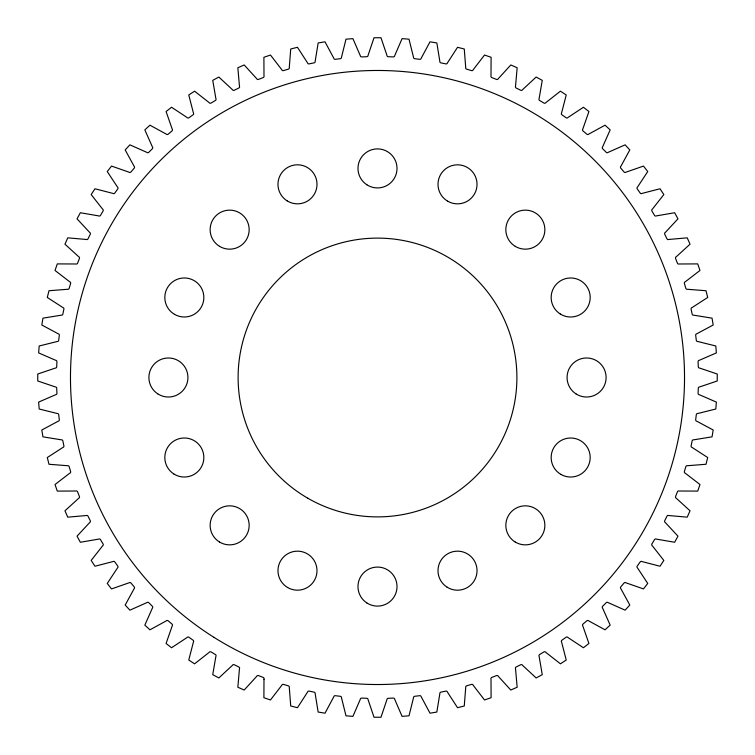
<?xml version="1.0" encoding="UTF-8"?>
<svg xmlns="http://www.w3.org/2000/svg" width="755" height="755" viewBox="0 0 755 755"><rect width="100%" height="100%" fill="white"/><g stroke="black" fill="none" stroke-linecap="round" stroke-linejoin="round"><path stroke-width="1.13" d="M263.986 679.198L263.901 697.714L270.469 699.97L281.775 685.304A1.368 1.368 0 0 1 283.484 684.389L288.353 685.842A1.368 1.368 0 0 1 289.288 687.541L290.732 706L297.461 707.709L307.521 692.156A1.368 1.368 0 0 1 309.144 691.108L314.118 692.146A1.368 1.368 0 0 1 315.184 693.76L318.157 712.04L324.999 713.192L333.748 696.865A1.368 1.368 0 0 1 335.277 695.685L340.316 696.308A1.368 1.368 0 0 1 341.515 697.828L345.988 715.806L352.906 716.372L360.267 699.385A1.368 1.368 0 0 1 361.702 698.082L366.77 698.29A1.368 1.368 0 0 1 368.091 699.706L374.027 717.25L380.973 717.25L386.909 699.706A1.368 1.368 0 0 1 388.23 698.29L393.298 698.082A1.368 1.368 0 0 1 394.733 699.385L402.094 716.372L409.012 715.806L413.485 697.828A1.368 1.368 0 0 1 414.684 696.308L419.723 695.685A1.368 1.368 0 0 1 421.252 696.865L430.001 713.192L436.843 712.04L439.816 693.76A1.368 1.368 0 0 1 440.882 692.146L445.856 691.108A1.368 1.368 0 0 1 447.479 692.156L457.539 707.709L464.268 706L465.712 687.541A1.368 1.368 0 0 1 466.647 685.842L471.516 684.389A1.368 1.368 0 0 1 473.225 685.304L484.531 699.97L491.099 697.714L491.014 679.198A1.368 1.368 0 0 1 491.807 677.424L496.535 675.583A1.368 1.368 0 0 1 498.309 676.348L510.795 690.032L517.156 687.239L515.542 668.788A1.368 1.368 0 0 1 516.184 666.967L520.742 664.73A1.368 1.368 0 0 1 522.583 665.353L536.154 677.952L542.26 674.649L539.127 656.397A1.368 1.368 0 0 1 539.617 654.519L543.977 651.924A1.368 1.368 0 0 1 545.856 652.386L560.418 663.824L566.231 660.03L561.607 642.099A1.368 1.368 0 0 1 561.937 640.193L566.071 637.239A1.368 1.368 0 0 1 567.977 637.541L583.436 647.743L588.919 643.477L582.832 625.989A1.368 1.368 0 0 1 583.002 624.064L586.871 620.78A1.368 1.368 0 0 1 588.806 620.931L605.057 629.812L610.163 625.112L602.65 608.181A1.368 1.368 0 0 1 602.66 606.246L606.246 602.66A1.368 1.368 0 0 1 608.181 602.65L625.112 610.163L629.812 605.057L620.931 588.806A1.368 1.368 0 0 1 620.78 586.871L624.064 583.002A1.368 1.368 0 0 1 625.989 582.832L643.477 588.919L647.743 583.436L637.541 567.977A1.368 1.368 0 0 1 637.239 566.071L640.193 561.937A1.368 1.368 0 0 1 642.099 561.607L660.03 566.231L663.824 560.418L652.386 545.856A1.368 1.368 0 0 1 651.924 543.977L654.519 539.617A1.368 1.368 0 0 1 656.397 539.127L674.649 542.26L677.952 536.154L665.353 522.583A1.368 1.368 0 0 1 664.73 520.742L666.967 516.184A1.368 1.368 0 0 1 668.788 515.542L687.239 517.156L690.032 510.795L676.348 498.309A1.368 1.368 0 0 1 675.583 496.535L677.424 491.807A1.368 1.368 0 0 1 679.198 491.014L697.714 491.099L699.97 484.531L685.304 473.225A1.368 1.368 0 0 1 684.389 471.516L685.842 466.647A1.368 1.368 0 0 1 687.541 465.712L706 464.268L707.709 457.539L692.156 447.479A1.368 1.368 0 0 1 691.108 445.856L692.146 440.882A1.368 1.368 0 0 1 693.76 439.816L712.04 436.843L713.192 430.001L696.865 421.252A1.368 1.368 0 0 1 695.685 419.723L696.308 414.684A1.368 1.368 0 0 1 697.828 413.485L715.806 409.012L716.372 402.094L699.385 394.733A1.368 1.368 0 0 1 698.082 393.298L698.29 388.23A1.368 1.368 0 0 1 699.706 386.909L717.25 380.973L717.25 374.027L699.706 368.091A1.368 1.368 0 0 1 698.29 366.77L698.082 361.702A1.368 1.368 0 0 1 699.385 360.267L716.372 352.906L715.806 345.988L697.828 341.515A1.368 1.368 0 0 1 696.308 340.316L695.685 335.277A1.368 1.368 0 0 1 696.865 333.748L713.192 324.999L712.04 318.157L693.76 315.184A1.368 1.368 0 0 1 692.146 314.118L691.108 309.144A1.368 1.368 0 0 1 692.156 307.521L707.709 297.461L706 290.732L687.541 289.288A1.368 1.368 0 0 1 685.842 288.353L684.389 283.484A1.368 1.368 0 0 1 685.304 281.775L699.97 270.469L697.714 263.901L679.198 263.986A1.368 1.368 0 0 1 677.424 263.193L675.583 258.465A1.368 1.368 0 0 1 676.348 256.691L690.032 244.205L687.239 237.844L668.788 239.458A1.368 1.368 0 0 1 666.967 238.816L664.73 234.258A1.368 1.368 0 0 1 665.353 232.417L677.952 218.846L674.649 212.74L656.397 215.873A1.368 1.368 0 0 1 654.519 215.383L651.924 211.022A1.368 1.368 0 0 1 652.386 209.144L663.824 194.582L660.03 188.769L642.099 193.393A1.368 1.368 0 0 1 640.193 193.063L637.239 188.929A1.368 1.368 0 0 1 637.541 187.023L647.743 171.564L643.477 166.081L625.989 172.168A1.368 1.368 0 0 1 624.064 171.998L620.78 168.129A1.368 1.368 0 0 1 620.931 166.194L629.812 149.943L625.112 144.837L608.181 152.35A1.368 1.368 0 0 1 606.246 152.34L602.66 148.754A1.368 1.368 0 0 1 602.65 146.819L610.163 129.888L605.057 125.188L588.806 134.069A1.368 1.368 0 0 1 586.871 134.22L583.002 130.936A1.368 1.368 0 0 1 582.832 129.011L588.919 111.523L583.436 107.257L567.977 117.459A1.368 1.368 0 0 1 566.071 117.761L561.937 114.807A1.368 1.368 0 0 1 561.607 112.901L566.231 94.97L560.418 91.176L545.856 102.614A1.368 1.368 0 0 1 543.977 103.076L539.617 100.481A1.368 1.368 0 0 1 539.127 98.603L542.26 80.351L536.154 77.048L522.583 89.647A1.368 1.368 0 0 1 520.742 90.27L516.184 88.033A1.368 1.368 0 0 1 515.542 86.212L517.156 67.761L510.795 64.968L498.309 78.652A1.368 1.368 0 0 1 496.535 79.417L491.807 77.576A1.368 1.368 0 0 1 491.014 75.802L491.099 57.286L484.531 55.03L473.225 69.696A1.368 1.368 0 0 1 471.516 70.611L466.647 69.158A1.368 1.368 0 0 1 465.712 67.459L464.268 48.999L457.539 47.291L447.479 62.844A1.368 1.368 0 0 1 445.856 63.892L440.882 62.854A1.368 1.368 0 0 1 439.816 61.24L436.843 42.959L430.001 41.808L421.252 58.135A1.368 1.368 0 0 1 419.723 59.315L414.684 58.692A1.368 1.368 0 0 1 413.485 57.172L409.012 39.194L402.094 38.628L394.733 55.615A1.368 1.368 0 0 1 393.298 56.918L388.23 56.71A1.368 1.368 0 0 1 386.909 55.294L380.973 37.75L374.027 37.75L368.091 55.294A1.368 1.368 0 0 1 366.77 56.71L361.702 56.918A1.368 1.368 0 0 1 360.267 55.615L352.906 38.628L345.988 39.194L341.515 57.172A1.368 1.368 0 0 1 340.316 58.692L335.277 59.315A1.368 1.368 0 0 1 333.748 58.135L324.999 41.808L318.157 42.959L315.184 61.24A1.368 1.368 0 0 1 314.118 62.854L309.144 63.892A1.368 1.368 0 0 1 307.521 62.844L297.461 47.291L290.732 48.999L289.288 67.459A1.368 1.368 0 0 1 288.353 69.158L283.484 70.611A1.368 1.368 0 0 1 281.775 69.696L270.469 55.03L263.901 57.286L263.986 75.802A1.368 1.368 0 0 1 263.193 77.576L258.465 79.417A1.368 1.368 0 0 1 256.691 78.652L244.205 64.968L237.844 67.761L239.458 86.212A1.368 1.368 0 0 1 238.816 88.033L234.258 90.27A1.368 1.368 0 0 1 232.417 89.647L218.846 77.048L212.74 80.351L215.873 98.603A1.368 1.368 0 0 1 215.383 100.481L211.022 103.076A1.368 1.368 0 0 1 209.144 102.614L194.582 91.176L188.769 94.97L193.393 112.901A1.368 1.368 0 0 1 193.063 114.807L188.929 117.761A1.368 1.368 0 0 1 187.023 117.459L171.564 107.257L166.081 111.523L172.168 129.011A1.368 1.368 0 0 1 171.998 130.936L168.129 134.22A1.368 1.368 0 0 1 166.194 134.069L149.943 125.188L144.837 129.888L152.35 146.819A1.368 1.368 0 0 1 152.34 148.754L148.754 152.34A1.368 1.368 0 0 1 146.819 152.35L129.888 144.837L125.188 149.943L134.069 166.194A1.368 1.368 0 0 1 134.22 168.129L130.936 171.998A1.368 1.368 0 0 1 129.011 172.168L111.523 166.081L107.257 171.564L117.459 187.023A1.368 1.368 0 0 1 117.761 188.929L114.807 193.063A1.368 1.368 0 0 1 112.901 193.393L94.97 188.769L91.176 194.582L102.614 209.144A1.368 1.368 0 0 1 103.076 211.022L100.481 215.383A1.368 1.368 0 0 1 98.603 215.873L80.351 212.74L77.048 218.846L89.647 232.417A1.368 1.368 0 0 1 90.27 234.258L88.033 238.816A1.368 1.368 0 0 1 86.212 239.458L67.761 237.844L64.968 244.205L78.652 256.691A1.368 1.368 0 0 1 79.417 258.465L77.576 263.193A1.368 1.368 0 0 1 75.802 263.986L57.286 263.901L55.03 270.469L69.696 281.775A1.368 1.368 0 0 1 70.611 283.484L69.158 288.353A1.368 1.368 0 0 1 67.459 289.288L48.999 290.732L47.291 297.461L62.844 307.521A1.368 1.368 0 0 1 63.892 309.144L62.854 314.118A1.368 1.368 0 0 1 61.24 315.184L42.959 318.157L41.808 324.999L58.135 333.748A1.368 1.368 0 0 1 59.315 335.277L58.692 340.316A1.368 1.368 0 0 1 57.172 341.515L39.194 345.988L38.628 352.906L55.615 360.267A1.368 1.368 0 0 1 56.918 361.702L56.71 366.77A1.368 1.368 0 0 1 55.294 368.091L37.75 374.027L37.75 380.973L55.294 386.909A1.368 1.368 0 0 1 56.71 388.23L56.918 393.298A1.368 1.368 0 0 1 55.615 394.733L38.628 402.094L39.194 409.012L57.172 413.485A1.368 1.368 0 0 1 58.692 414.684L59.315 419.723A1.368 1.368 0 0 1 58.135 421.252L41.808 430.001L42.959 436.843L61.24 439.816A1.368 1.368 0 0 1 62.854 440.882L63.892 445.856A1.368 1.368 0 0 1 62.844 447.479L47.291 457.539L48.999 464.268L67.459 465.712A1.368 1.368 0 0 1 69.158 466.647L70.611 471.516A1.368 1.368 0 0 1 69.696 473.225L55.03 484.531L57.286 491.099L75.802 491.014A1.368 1.368 0 0 1 77.576 491.807L79.417 496.535A1.368 1.368 0 0 1 78.652 498.309L64.968 510.795L67.761 517.156L86.212 515.542A1.368 1.368 0 0 1 88.033 516.184L90.27 520.742A1.368 1.368 0 0 1 89.647 522.583L77.048 536.154L80.351 542.26L98.603 539.127A1.368 1.368 0 0 1 100.481 539.617L103.076 543.977A1.368 1.368 0 0 1 102.614 545.856L91.176 560.418L94.97 566.231L112.901 561.607A1.368 1.368 0 0 1 114.807 561.937L117.761 566.071A1.368 1.368 0 0 1 117.459 567.977L107.257 583.436L111.523 588.919L129.011 582.832A1.368 1.368 0 0 1 130.936 583.002L134.22 586.871A1.368 1.368 0 0 1 134.069 588.806L125.188 605.057L129.888 610.163L146.819 602.65A1.368 1.368 0 0 1 148.754 602.66L152.34 606.246A1.368 1.368 0 0 1 152.35 608.181L144.837 625.112L149.943 629.812L166.194 620.931A1.368 1.368 0 0 1 168.129 620.78L171.998 624.064A1.368 1.368 0 0 1 172.168 625.989L166.081 643.477L171.564 647.743L187.023 637.541A1.368 1.368 0 0 1 188.929 637.239L193.063 640.193A1.368 1.368 0 0 1 193.393 642.099L188.769 660.03L194.582 663.824L209.144 652.386A1.368 1.368 0 0 1 211.022 651.924L215.383 654.519A1.368 1.368 0 0 1 215.873 656.397L212.74 674.649L218.846 677.952L232.417 665.353A1.368 1.368 0 0 1 234.258 664.73L238.816 666.967A1.368 1.368 0 0 1 239.458 668.788L237.844 687.239L244.205 690.032L256.691 676.348A1.368 1.368 0 0 1 258.465 675.583L263.193 677.424A1.368 1.368 0 0 1 263.986 679.198M560.814 474.357A19.517 19.517 0 0 0 590.183 457.624A19.517 19.517 0 0 0 561.012 440.561A19.517 19.517 0 0 0 560.814 474.357M515.231 542.033A19.517 19.517 0 0 0 544.855 525.773A19.517 19.517 0 0 0 515.958 508.238A19.517 19.517 0 0 0 515.231 542.033M447.13 587.201A19.517 19.517 0 0 0 477.018 571.403A19.517 19.517 0 0 0 448.394 553.424A19.517 19.517 0 0 0 447.13 587.201M366.864 602.952A19.517 19.517 0 0 0 396.988 587.616A19.517 19.517 0 0 0 368.648 569.194A19.517 19.517 0 0 0 366.864 602.952M287.627 587.513A19.517 19.517 0 0 0 316.996 570.789A19.517 19.517 0 0 0 287.825 553.717A19.517 19.517 0 0 0 287.627 587.513M219.535 542.033A19.517 19.517 0 0 0 249.159 525.773A19.517 19.517 0 0 0 220.262 508.238A19.517 19.517 0 0 0 219.535 542.033M173.952 474.036A19.517 19.517 0 0 0 203.831 458.238A19.517 19.517 0 0 0 175.207 440.259A19.517 19.517 0 0 0 173.952 474.036M157.776 393.865A19.517 19.517 0 0 0 187.901 378.529A19.517 19.517 0 0 0 159.56 360.107A19.517 19.517 0 0 0 157.776 393.865M174.471 314.325A19.517 19.517 0 0 0 203.841 297.602A19.517 19.517 0 0 0 174.669 280.53A19.517 19.517 0 0 0 174.471 314.325M219.535 246.338A19.517 19.517 0 0 0 249.159 230.077A19.517 19.517 0 0 0 220.262 212.542A19.517 19.517 0 0 0 219.535 246.338M287.108 200.849A19.517 19.517 0 0 0 316.987 185.05A19.517 19.517 0 0 0 288.363 167.072A19.517 19.517 0 0 0 287.108 200.849M366.864 184.777A19.517 19.517 0 0 0 396.988 169.441A19.517 19.517 0 0 0 368.648 151.019A19.517 19.517 0 0 0 366.864 184.777M447.658 201.17A19.517 19.517 0 0 0 477.028 184.446A19.517 19.517 0 0 0 447.857 167.374A19.517 19.517 0 0 0 447.658 201.17M515.231 246.338A19.517 19.517 0 0 0 544.855 230.077A19.517 19.517 0 0 0 515.958 212.542A19.517 19.517 0 0 0 515.231 246.338M560.295 314.014A19.517 19.517 0 0 0 590.174 298.216A19.517 19.517 0 0 0 561.55 280.237A19.517 19.517 0 0 0 560.295 314.014M575.952 393.865A19.517 19.517 0 0 0 606.076 378.529A19.517 19.517 0 0 0 577.735 360.107A19.517 19.517 0 0 0 575.952 393.865M307.804 498.215A139.392 139.392 0 0 0 516.892 377.5A139.392 139.392 0 0 0 307.804 256.785A139.392 139.392 0 0 0 307.804 498.215M214.043 637.39A307.021 307.021 0 0 0 684.304 389.108A307.021 307.021 0 0 0 234.154 105.993A307.021 307.021 0 0 0 214.043 637.39"/></g></svg>
